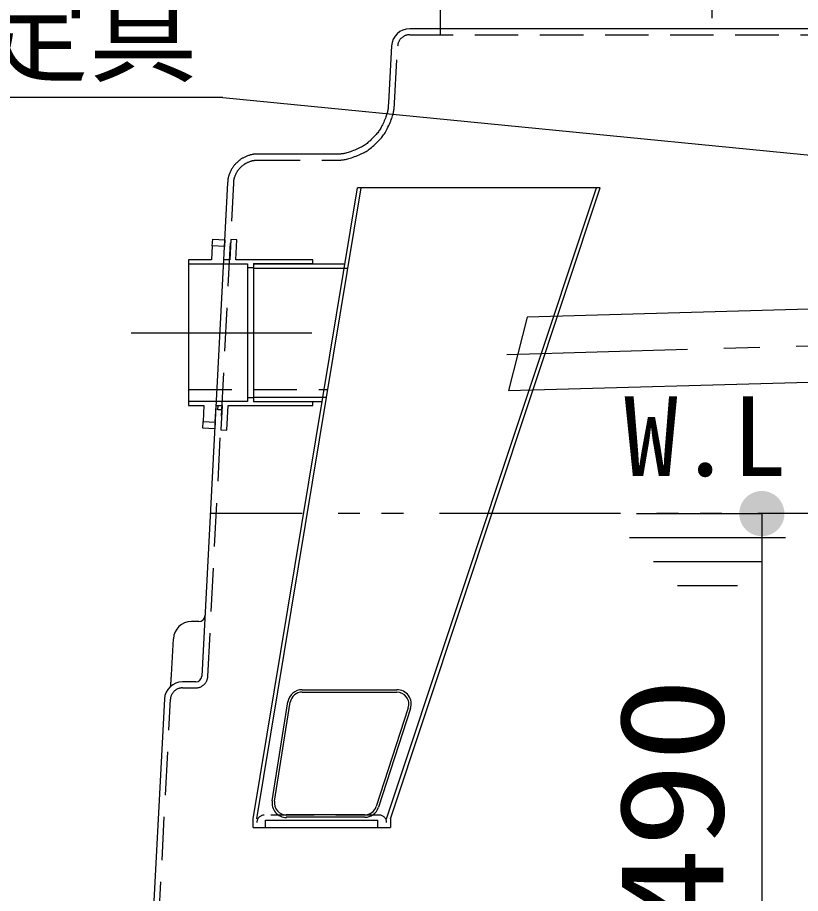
# Model space of a CAD drawing. Units: millimetres, scale not verified. Extents: x -24131 to 8910, y -6308 to 6308.
# Drawn here: x -6230 to -5581, y -2639 to -1912 of the extents above; entities that cross this region are included whole.
import ezdxf
from ezdxf.enums import TextEntityAlignment as Align

# ---------------------------------------------------------------- set-up
doc = ezdxf.new("R2010")
doc.units = ezdxf.units.MM
doc.header["$LTSCALE"] = 30
for name, pattern in [('CHAIN1', [8, 5, -1, 1, -1]), ('DASHED1', [1.8, 1.2, -0.6]), ('DOUBLE_CHAIN1', [8.8, 5, -1, 0.6, -0.6, 0.6, -1])]:
    doc.linetypes.add(name, pattern=pattern)
for name, color, linetype, lineweight in [('0-1_空気管', 3, 'Continuous', 25), ('0-4_09', 3, 'Continuous', 25), ('0-5_躯体', 3, 'Continuous', 25), ('0-7_0A', 3, 'Continuous', 25), ('0-8_製作', 3, 'Continuous', 25), ('0-9_0D', 3, 'Continuous', 25), ('0-B_機器', 2, 'Continuous', 25), ('0-C_文字', 3, 'Continuous', 25), ('1-5_00クル-フ-6寸法', 132, 'Continuous', 25)]:
    doc.layers.add(name, color=color, linetype=linetype, lineweight=lineweight)
doc.styles.add('ＭＳ ゴシック', font='')
doc.styles.get('ＭＳ ゴシック').set_extended_font_data('MS Gothic')

msp = doc.modelspace()

# ---------------------------------------------------------------- linework, layer by layer
at = {"layer": '0-1_空気管', "linetype": 'CHAIN1'}
msp.add_line((-5654.26, -1522.98), (-5654.26, -1942.35), dxfattribs=at)
at = {"layer": '0-1_空気管'}
for p, q in [((-6034.21, -2116.63), (-5958.9, -2116.63)), ((-6034.21, -2120.13), (-5956.45, -2120.13)), ((-6034.21, -2227.13), (-5974.48, -2227.13)), ((-6034.21, -2230.63), (-5978.1, -2230.63))]:
    msp.add_line(p, q, dxfattribs=at)
at = {"layer": '0-1_空気管', "linetype": 'DOUBLE_CHAIN1'}
msp.add_line((-3882.01, -2323.63), (-6070.04, -2323.63), dxfattribs=at)
at = {"layer": '0-4_09'}
for p, q in [((-5879.26, -1926.63), (-5879.26, -1620.65)), ((-5403.75, -1921.63), (-5904.77, -1921.63)), ((-5919.75, -1935.84), (-5922.38, -1982.98)), ((-6079.51, -2413.13), (-6085.74, -2413.13)), ((-6102.3, -2457.34), (-6100.72, -2427.34)), ((-6082.13, -2463.13), (-6093.16, -2463.13))]:
    msp.add_line(p, q, dxfattribs=at)
at = {"layer": '0-4_09', "linetype": 'DASHED1'}
for p, q in [((-5904.77, -1926.63), (-5403.75, -1926.63)), ((-5917.39, -1983.24), (-5914.76, -1936.1)), ((-6031.57, -2030.63), (-5966.29, -2030.63)), ((-5950.52, -2027.68), (-5949.27, -2027.2)), ((-6043.17, -2034.92), (-6042.82, -2034.62)), ((-6072.15, -2458.65), (-6050.71, -2049.58)), ((-6093.16, -2468.13), (-6082.13, -2468.13)), ((-6124.26, -2880.63), (-6103.14, -2477.6))]:
    msp.add_line(p, q, dxfattribs=at)
at = {"layer": '0-4_09'}
for points in [[(-5922.38, -1982.98), (-5922.43, -1983.91), (-5922.45, -1984.3), (-5922.48, -1984.76), (-5922.51, -1985.29), (-5922.55, -1985.87), (-5922.61, -1986.5), (-5922.67, -1987.16), (-5922.75, -1987.83), (-5922.84, -1988.52), (-5922.95, -1989.21), (-5923.08, -1989.91), (-5923.24, -1990.62), (-5923.42, -1991.36), (-5923.64, -1992.14), (-5923.89, -1992.96), (-5924.19, -1993.83), (-5924.53, -1994.77), (-5924.92, -1995.78), (-5925.35, -1996.84), (-5925.82, -1997.94), (-5926.31, -1999.05), (-5926.81, -2000.15), (-5927.32, -2001.22), (-5927.83, -2002.25), (-5928.32, -2003.22), (-5928.8, -2004.1), (-5929.27, -2004.91), (-5929.74, -2005.67), (-5930.22, -2006.4), (-5930.74, -2007.11), (-5931.29, -2007.82), (-5931.9, -2008.55), (-5932.57, -2009.32), (-5933.32, -2010.13), (-5934.12, -2010.98), (-5934.97, -2011.85), (-5935.85, -2012.73), (-5936.74, -2013.6), (-5937.64, -2014.44)], [(-5918.91, -1993.95), (-5918.64, -1993.04), (-5918.42, -1992.18), (-5918.23, -1991.34), (-5918.07, -1990.53), (-5917.94, -1989.72), (-5917.83, -1988.92), (-5917.73, -1988.13), (-5917.66, -1987.36), (-5917.59, -1986.63), (-5917.54, -1985.95), (-5917.5, -1985.33), (-5917.47, -1984.78), (-5917.39, -1983.24)], [(-5949.27, -2027.2), (-5948.01, -2026.71), (-5946.79, -2026.2), (-5945.62, -2025.7), (-5944.52, -2025.21), (-5943.52, -2024.73), (-5942.59, -2024.26), (-5941.72, -2023.78), (-5940.88, -2023.29), (-5940.06, -2022.76), (-5939.24, -2022.18), (-5938.39, -2021.55), (-5937.51, -2020.85), (-5936.56, -2020.07), (-5935.57, -2019.23), (-5934.55, -2018.34), (-5933.53, -2017.41), (-5932.51, -2016.47), (-5931.53, -2015.53), (-5930.59, -2014.61), (-5929.72, -2013.72), (-5928.93, -2012.88), (-5928.21, -2012.07), (-5927.55, -2011.27), (-5926.94, -2010.47), (-5926.35, -2009.64), (-5925.78, -2008.76), (-5925.21, -2007.83), (-5924.63, -2006.81), (-5924.02, -2005.7), (-5923.41, -2004.51), (-5922.78, -2003.26), (-5922.17, -2001.98), (-5921.57, -2000.7), (-5921, -1999.42), (-5920.47, -1998.19), (-5920, -1997.02), (-5919.58, -1995.93), (-5919.22, -1994.9), (-5918.91, -1993.95)], [(-5937.64, -2014.44), (-5938.51, -2015.24), (-5939.35, -2015.98), (-5940.14, -2016.65), (-5940.9, -2017.26), (-5941.65, -2017.81), (-5942.4, -2018.33), (-5943.18, -2018.82), (-5943.99, -2019.29), (-5944.86, -2019.76), (-5945.8, -2020.23), (-5946.83, -2020.72), (-5947.93, -2021.22), (-5949.08, -2021.72), (-5950.25, -2022.21), (-5951.44, -2022.69), (-5952.61, -2023.14), (-5953.74, -2023.56), (-5954.82, -2023.93), (-5955.82, -2024.26), (-5956.75, -2024.53), (-5957.63, -2024.77), (-5958.45, -2024.96), (-5959.24, -2025.12), (-5960, -2025.25), (-5960.74, -2025.36), (-5961.47, -2025.44), (-5962.2, -2025.5), (-5962.91, -2025.55), (-5963.61, -2025.58), (-5964.27, -2025.6), (-5964.88, -2025.62), (-5965.44, -2025.62), (-5965.93, -2025.63), (-5967.32, -2025.63), (-6031.73, -2025.63), (-6032.02, -2025.63), (-6032.35, -2025.64), (-6032.7, -2025.65), (-6033.06, -2025.67)], [(-6033.06, -2025.67), (-6033.44, -2025.69), (-6033.82, -2025.72), (-6034.21, -2025.76), (-6034.6, -2025.82), (-6035, -2025.88), (-6035.42, -2025.96), (-6035.85, -2026.06), (-6036.32, -2026.18), (-6036.81, -2026.31), (-6037.34, -2026.48), (-6037.91, -2026.66), (-6038.51, -2026.87), (-6039.14, -2027.1), (-6039.76, -2027.34), (-6040.39, -2027.59), (-6041, -2027.84), (-6041.59, -2028.09), (-6042.14, -2028.34), (-6042.64, -2028.57), (-6043.1, -2028.81), (-6043.54, -2029.05), (-6043.96, -2029.3), (-6044.37, -2029.56), (-6044.78, -2029.85), (-6045.2, -2030.16), (-6045.64, -2030.52), (-6046.12, -2030.9), (-6046.61, -2031.33), (-6047.12, -2031.77), (-6047.63, -2032.24), (-6048.14, -2032.71), (-6048.63, -2033.18), (-6049.1, -2033.64), (-6049.54, -2034.08), (-6049.93, -2034.5), (-6050.29, -2034.91), (-6050.62, -2035.31), (-6050.93, -2035.71), (-6051.22, -2036.12)], [(-6042.82, -2034.62), (-6042.48, -2034.35), (-6042.15, -2034.1), (-6041.81, -2033.87), (-6041.47, -2033.65), (-6041.11, -2033.44), (-6040.72, -2033.24), (-6040.3, -2033.03), (-6039.85, -2032.81), (-6039.36, -2032.59), (-6038.85, -2032.36), (-6038.32, -2032.14), (-6037.8, -2031.93), (-6037.28, -2031.73), (-6036.77, -2031.55), (-6036.29, -2031.38), (-6035.85, -2031.24), (-6035.43, -2031.11), (-6035.04, -2031.01), (-6034.68, -2030.92), (-6034.33, -2030.85), (-6033.99, -2030.79), (-6033.66, -2030.75), (-6033.34, -2030.71), (-6033.01, -2030.68), (-6032.7, -2030.66), (-6032.39, -2030.65), (-6032.09, -2030.64), (-6031.82, -2030.63), (-6031.57, -2030.63)], [(-5966.29, -2030.63), (-5965.86, -2030.63), (-5965.34, -2030.62), (-5964.75, -2030.62), (-5964.1, -2030.6), (-5963.4, -2030.58), (-5962.67, -2030.55), (-5961.91, -2030.5), (-5961.15, -2030.44), (-5960.38, -2030.35), (-5959.6, -2030.25), (-5958.8, -2030.12), (-5957.96, -2029.96), (-5957.09, -2029.77), (-5956.16, -2029.53), (-5955.17, -2029.25), (-5954.11, -2028.93), (-5952.97, -2028.55), (-5951.77, -2028.13), (-5950.52, -2027.68)], [(-6051.22, -2036.12), (-6051.51, -2036.56), (-6051.79, -2037.03), (-6052.08, -2037.54), (-6052.39, -2038.09), (-6052.69, -2038.69), (-6053.01, -2039.31), (-6053.31, -2039.95), (-6053.61, -2040.59), (-6053.9, -2041.23), (-6054.16, -2041.85), (-6054.4, -2042.43), (-6054.61, -2042.98), (-6054.79, -2043.49), (-6054.94, -2043.97), (-6055.08, -2044.42), (-6055.19, -2044.85), (-6055.28, -2045.27), (-6055.36, -2045.68), (-6055.43, -2046.08), (-6055.48, -2046.48), (-6055.53, -2046.88), (-6055.57, -2047.26), (-6055.6, -2047.63), (-6055.63, -2047.97), (-6055.65, -2048.28), (-6055.66, -2048.55), (-6055.7, -2049.32), (-6077.14, -2458.39)], [(-6050.71, -2049.58), (-6050.69, -2049.17), (-6050.68, -2049), (-6050.67, -2048.79), (-6050.65, -2048.55), (-6050.63, -2048.3), (-6050.61, -2048.02), (-6050.58, -2047.73), (-6050.55, -2047.42), (-6050.5, -2047.12), (-6050.46, -2046.81), (-6050.4, -2046.5), (-6050.33, -2046.19), (-6050.25, -2045.86), (-6050.15, -2045.51), (-6050.04, -2045.15), (-6049.91, -2044.76), (-6049.75, -2044.34), (-6049.58, -2043.89), (-6049.39, -2043.42), (-6049.18, -2042.93), (-6048.96, -2042.44), (-6048.74, -2041.95), (-6048.51, -2041.47), (-6048.29, -2041.02), (-6048.07, -2040.59), (-6047.86, -2040.2), (-6047.65, -2039.83), (-6047.44, -2039.5), (-6047.22, -2039.17), (-6047, -2038.86), (-6046.75, -2038.54), (-6046.48, -2038.22), (-6046.18, -2037.88), (-6045.85, -2037.51), (-6045.49, -2037.14), (-6045.11, -2036.75), (-6044.72, -2036.36), (-6044.33, -2035.97), (-6043.93, -2035.6)], [(-6043.93, -2035.6), (-6043.54, -2035.24), (-6043.17, -2034.92)], [(-6102.98, -2466.79), (-6102.97, -2466.71), (-6102.97, -2466.67), (-6102.97, -2466.63), (-6102.96, -2466.58), (-6102.96, -2466.53), (-6102.95, -2466.41), (-6102.94, -2466.34), (-6102.93, -2466.21), (-6102.92, -2466.14), (-6102.92, -2466.07), (-6102.91, -2465.98), (-6102.9, -2465.88), (-6102.89, -2465.77), (-6102.88, -2465.63), (-6102.86, -2465.47), (-6102.85, -2465.29), (-6102.83, -2465.08), (-6102.81, -2464.86), (-6102.79, -2464.62), (-6102.77, -2464.37), (-6102.75, -2464.12), (-6102.73, -2463.86), (-6102.71, -2463.61), (-6102.69, -2463.36), (-6102.67, -2463.11), (-6102.65, -2462.87), (-6102.63, -2462.63), (-6102.61, -2462.38), (-6102.59, -2462.12), (-6102.58, -2461.86), (-6102.56, -2461.59), (-6102.54, -2461.3), (-6102.52, -2461), (-6102.5, -2460.7), (-6102.48, -2460.41), (-6102.46, -2460.12), (-6102.44, -2459.84), (-6102.43, -2459.58), (-6102.41, -2459.35)], [(-6102.41, -2459.35), (-6102.4, -2459.14), (-6102.39, -2458.96), (-6102.38, -2458.8), (-6102.37, -2458.65), (-6102.36, -2458.53), (-6102.36, -2458.41), (-6102.35, -2458.3), (-6102.34, -2458.08), (-6102.33, -2457.98), (-6102.33, -2457.88), (-6102.32, -2457.78), (-6102.32, -2457.69), (-6102.31, -2457.61), (-6102.31, -2457.54), (-6102.3, -2457.34)], [(-6108.14, -2477.34), (-6129.01, -2875.63), (-6212.26, -2875.63), (-6212.26, -2880.63)]]:
    msp.add_lwpolyline(points, dxfattribs=at)
for centre, radius, start, end in [((-5904.77, -1936.63), 15, 90, 177), ((-6079.51, -2408.13), 5, 270, 357), ((-6085.74, -2428.13), 15, 90, 176.992), ((-6082.13, -2458.13), 5, 270, 357), ((-6093.16, -2478.13), 15, 90, 177)]:
    msp.add_arc(centre, radius, start, end, dxfattribs=at)
at = {"layer": '0-4_09', "linetype": 'DASHED1'}
for centre, start, end in [((-5904.77, -1936.63), 90, 177), ((-6082.13, -2458.13), 270, 357), ((-6093.16, -2478.13), 90, 177)]:
    msp.add_arc(centre, 10, start, end, dxfattribs=at)
at = {"layer": '0-5_躯体'}
for p, q in [((-6034.46, -2576.63), (-5947.96, -2053.63)), ((-6031.43, -2576.63), (-5944.91, -2053.63)), ((-5746.77, -2053.63), (-5947.96, -2053.63)), ((-5923.94, -2576.63), (-5749.93, -2053.63)), ((-5920.78, -2576.63), (-5746.77, -2053.63)), ((-4965.54, -2137.29), (-5807.43, -2160.68)), ((-5807.43, -2160.67), (-5822.86, -2221.59)), ((-5822.86, -2221.59), (-4932.41, -2196.66)), ((-5993.91, -2469.63), (-5915.48, -2469.63)), ((-5993.91, -2471.63), (-5915.48, -2471.63)), ((-6018.74, -2561.7), (-6005.76, -2479.75)), ((-6016.76, -2562.02), (-6003.79, -2480.07)), ((-5905.97, -2484.72), (-5932.55, -2566.53)), ((-5904.06, -2485.34), (-5930.65, -2567.15)), ((-6034.46, -2583.94), (-6034.46, -2576.63)), ((-5942.06, -2573.44), (-6007.17, -2573.44)), ((-5942.06, -2575.44), (-6007.17, -2575.44)), ((-5931.05, -2583.94), (-5931.05, -2577.88)), ((-5920.78, -2576.63), (-5920.78, -2583.94)), ((-6034.46, -2583.94), (-5920.78, -2583.94))]:
    msp.add_line(p, q, dxfattribs=at)
at = {"layer": '0-5_躯体', "linetype": 'CHAIN1'}
msp.add_line((-5824.26, -2191.63), (-4040.26, -2141.63), dxfattribs=at)
at = {"layer": '0-5_躯体', "linetype": 'DASHED1'}
msp.add_line((-5929.94, -2573.63), (-6025.46, -2573.63), dxfattribs=at)
at = {"layer": '0-5_躯体'}
msp.add_lwpolyline([(-6024.2, -2583.94), (-6024.2, -2577.88), (-5931.05, -2577.88)], dxfattribs=at)
for centre, radius, start, end in [((-5993.91, -2481.63), 12, 90, 171), ((-5993.91, -2481.63), 10, 90, 171), ((-5915.48, -2481.63), 12, 342, 90), ((-5915.48, -2481.63), 10, 342, 90), ((-6006.89, -2563.58), 12, 171, 270), ((-6006.89, -2563.58), 10, 171, 270), ((-5942.06, -2563.44), 10, 270, 342), ((-5942.06, -2563.44), 12, 270, 342)]:
    msp.add_arc(centre, radius, start, end, dxfattribs=at)
at = {"layer": '0-5_躯体', "linetype": 'DASHED1'}
for centre, start, end in [((-6025.46, -2579.63), 90, 180), ((-5929.94, -2579.63), 0, 90)]:
    msp.add_arc(centre, 6, start, end, dxfattribs=at)
at = {"layer": '0-7_0A'}
for p, q in [((-6068.42, -2101.74), (-6068.13, -2096.21)), ((-6068.13, -2096.21), (-6058.15, -2096.73)), ((-6058.15, -2096.73), (-6058.43, -2102.26)), ((-5985.21, -2113.13), (-6048.99, -2113.13)), ((-5985.21, -2116.63), (-5985.21, -2113.13)), ((-6039.21, -2119.63), (-6034.21, -2119.63)), ((-6034.21, -2116.63), (-6034.21, -2230.63)), ((-5985.21, -2116.63), (-6034.21, -2116.63)), ((-6034.21, -2227.63), (-6039.21, -2227.63)), ((-6039.21, -2230.63), (-6088.21, -2230.63)), ((-6034.21, -2230.63), (-5985.21, -2230.63)), ((-5985.21, -2234.13), (-5985.21, -2230.63)), ((-6076.34, -2252.73), (-6076.04, -2247.19)), ((-6066.06, -2247.72), (-6066.35, -2253.25)), ((-6066.35, -2253.25), (-6076.34, -2252.73))]:
    msp.add_line(p, q, dxfattribs=at)
for points in [[(-6048.99, -2113.13), (-6048.13, -2096.62), (-6053.12, -2096.36), (-6054, -2113.13), (-6059, -2113.13), (-6058.43, -2102.26), (-6068.42, -2101.74), (-6069.02, -2113.13), (-6088.21, -2113.13), (-6088.21, -2234.13)], [(-6088.21, -2116.63), (-6039.21, -2116.63), (-6039.21, -2230.63)], [(-6088.21, -2234.13), (-6075.36, -2234.13), (-6076.04, -2247.19), (-6066.06, -2247.72), (-6065.35, -2234.13), (-6060.34, -2234.13), (-6061.39, -2254.14), (-6056.39, -2254.41)], [(-6060.52, -2237.63), (-6063.73, -2237.63), (-6063.54, -2234.13)], [(-6056.39, -2254.41), (-6055.33, -2234.13), (-5985.21, -2234.13)]]:
    msp.add_lwpolyline(points, dxfattribs=at)
at = {"layer": '0-8_製作', "linetype": 'CHAIN1'}
msp.add_line((-6135.8, -2173.63), (-5958.53, -2173.63), dxfattribs=at)
at = {"layer": '0-9_0D'}
msp.add_line((-6034.21, -2116.18), (-6034.21, -2231.08), dxfattribs=at)
at = {"layer": '0-B_機器', "linetype": 'DASHED1'}
msp.add_line((-6088.21, -2220.63), (-5972.54, -2220.63), dxfattribs=at)
at = {"layer": '0-C_文字'}
for p, q in [((-6059.79, -1978.76), (-6761.55, -1978.76)), ((-6059.79, -1978.76), (-4864.66, -2095.68)), ((-5593.1, -2343.64), (-5722.6, -2343.64)), ((-5613.1, -2363.64), (-5702.6, -2363.64)), ((-5633.1, -2383.64), (-5682.6, -2383.64))]:
    msp.add_line(p, q, dxfattribs=at)
at = {"layer": '1-5_00クル-フ-6寸法', "color": 4}
for p, q in [((-5716.6, -2323.63), (-5612.79, -2323.63)), ((-5612.79, -2323.63), (-5612.79, -2813.63))]:
    msp.add_line(p, q, dxfattribs=at)
at = {"layer": '1-5_00クル-フ-6寸法'}
for points in [[(-5612.79, -2323.63), (-5625.62, -2309.96), (-5623.81, -2308.46)], [(-5612.79, -2323.63), (-5623.81, -2308.46), (-5621.82, -2307.2)], [(-5612.79, -2323.63), (-5621.82, -2307.2), (-5619.69, -2306.19)], [(-5612.79, -2323.63), (-5619.69, -2306.19), (-5617.45, -2305.47)], [(-5612.79, -2323.63), (-5617.45, -2305.47), (-5615.14, -2305.03)], [(-5612.79, -2323.63), (-5615.14, -2305.03), (-5612.79, -2304.88)], [(-5612.79, -2323.63), (-5612.79, -2304.88), (-5610.44, -2305.03)], [(-5612.79, -2323.63), (-5610.44, -2305.03), (-5608.12, -2305.47)], [(-5612.79, -2323.63), (-5608.12, -2305.47), (-5605.89, -2306.19)], [(-5612.79, -2323.63), (-5605.89, -2306.19), (-5603.75, -2307.2)], [(-5612.79, -2323.63), (-5603.75, -2307.2), (-5601.77, -2308.46)], [(-5612.79, -2323.63), (-5601.77, -2308.46), (-5599.95, -2309.96)], [(-5612.79, -2323.63), (-5630.62, -2317.83), (-5629.75, -2315.64)], [(-5612.79, -2323.63), (-5629.75, -2315.64), (-5628.62, -2313.58)], [(-5612.79, -2323.63), (-5628.62, -2313.58), (-5627.23, -2311.68)], [(-5612.79, -2323.63), (-5627.23, -2311.68), (-5625.62, -2309.96)], [(-5612.79, -2323.63), (-5599.95, -2309.96), (-5598.34, -2311.68)], [(-5612.79, -2323.63), (-5598.34, -2311.68), (-5596.96, -2313.58)], [(-5612.79, -2323.63), (-5596.96, -2313.58), (-5595.82, -2315.64)], [(-5612.79, -2323.63), (-5595.82, -2315.64), (-5594.96, -2317.83)], [(-5612.79, -2323.63), (-5631.5, -2322.45), (-5631.21, -2320.11)], [(-5612.79, -2323.63), (-5631.5, -2324.81), (-5631.5, -2322.45)], [(-5612.79, -2323.63), (-5631.21, -2327.14), (-5631.5, -2324.81)], [(-5612.79, -2323.63), (-5631.21, -2320.11), (-5630.62, -2317.83)], [(-5612.79, -2323.63), (-5630.62, -2329.42), (-5631.21, -2327.14)], [(-5612.79, -2323.63), (-5629.75, -2331.61), (-5630.62, -2329.42)], [(-5612.79, -2323.63), (-5628.62, -2333.67), (-5629.75, -2331.61)], [(-5612.79, -2323.63), (-5627.23, -2335.58), (-5628.62, -2333.67)], [(-5612.79, -2323.63), (-5625.62, -2337.3), (-5627.23, -2335.58)], [(-5612.79, -2323.63), (-5623.81, -2338.8), (-5625.62, -2337.3)], [(-5612.79, -2323.63), (-5621.82, -2340.06), (-5623.81, -2338.8)], [(-5612.79, -2323.63), (-5619.69, -2341.06), (-5621.82, -2340.06)], [(-5612.79, -2323.63), (-5617.45, -2341.79), (-5619.69, -2341.06)], [(-5612.79, -2323.63), (-5615.14, -2342.23), (-5617.45, -2341.79)], [(-5612.79, -2323.63), (-5612.79, -2342.38), (-5615.14, -2342.23)], [(-5612.79, -2323.63), (-5594.96, -2317.83), (-5594.37, -2320.11)], [(-5612.79, -2323.63), (-5594.37, -2320.11), (-5594.07, -2322.45)], [(-5612.79, -2323.63), (-5594.07, -2322.45), (-5594.07, -2324.81)], [(-5612.79, -2323.63), (-5610.44, -2342.23), (-5612.79, -2342.38)], [(-5612.79, -2323.63), (-5608.12, -2341.79), (-5610.44, -2342.23)], [(-5612.79, -2323.63), (-5605.89, -2341.06), (-5608.12, -2341.79)], [(-5612.79, -2323.63), (-5603.75, -2340.06), (-5605.89, -2341.06)], [(-5612.79, -2323.63), (-5601.77, -2338.8), (-5603.75, -2340.06)], [(-5612.79, -2323.63), (-5599.95, -2337.3), (-5601.77, -2338.8)], [(-5612.79, -2323.63), (-5598.34, -2335.58), (-5599.95, -2337.3)], [(-5612.79, -2323.63), (-5596.96, -2333.67), (-5598.34, -2335.58)], [(-5612.79, -2323.63), (-5595.82, -2331.61), (-5596.96, -2333.67)], [(-5612.79, -2323.63), (-5594.96, -2329.42), (-5595.82, -2331.61)], [(-5612.79, -2323.63), (-5594.37, -2327.14), (-5594.96, -2329.42)], [(-5612.79, -2323.63), (-5594.07, -2324.81), (-5594.37, -2327.14)]]:
    msp.add_solid(points, dxfattribs=at)

# ---------------------------------------------------------------- texts
at = {"layer": '0-C_文字', "color": 4, "style": 'ＭＳ ゴシック'}
for s, p in [('ｼﾞｬﾊﾞﾗﾎｰｽ固定具', (-6755.68, -1978.48)), ('W.L', (-5727.1, -2312.26))]:
    msp.add_text(s, height=65.98, dxfattribs=at).set_placement(p, align=Align.BOTTOM_LEFT)
at = {"layer": '1-5_00クル-フ-6寸法', "color": 3, "style": 'ＭＳ ゴシック', "width": 1.2}
msp.add_text('490', height=86.66, rotation=90, dxfattribs=at).set_placement((-5618.63, -2671.49), align=Align.BOTTOM_LEFT)

doc.saveas('drawing.dxf')
